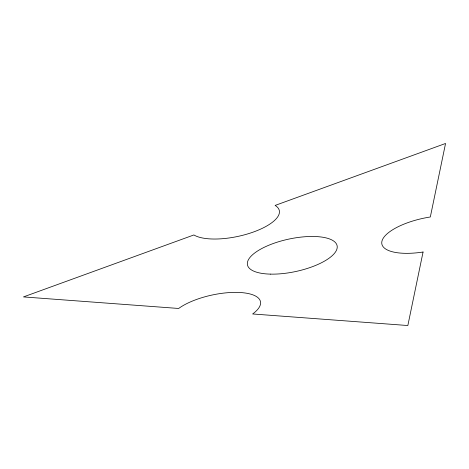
<?xml version="1.0" encoding="UTF-8"?>
<svg xmlns="http://www.w3.org/2000/svg" width="469" height="469" viewBox="0 0 469 469"><rect width="100%" height="100%" fill="white"/><g stroke="black" fill="none" stroke-linecap="round" stroke-linejoin="round"><path stroke-width="0.7" d="M423.067 252.017L407.842 325.527L252.633 313.972A45.833 16.573 -12.1 0 0 241.189 292.58A45.833 16.573 -12.1 0 0 178.66 308.467L23.45 296.918L193.885 234.957A45.833 16.573 -12.1 0 0 253.758 231.897A45.833 16.573 -12.1 0 0 275.115 205.428L445.55 143.473L430.325 216.983A45.833 16.573 -12.1 0 0 381.889 241.435A45.833 16.573 -12.1 0 0 423.067 252.017M270.367 274.119A45.833 16.573 -12.1 0 0 337.229 246.735A45.833 16.573 -12.1 0 0 269.247 245.058A45.833 16.573 -12.1 0 0 270.367 274.119"/></g></svg>
